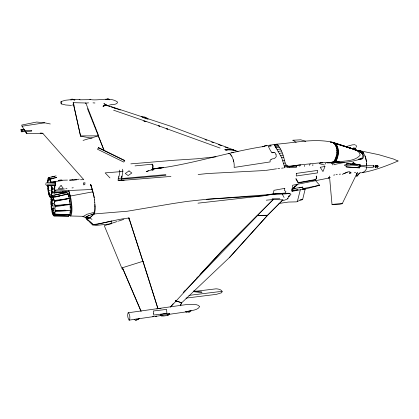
<?xml version="1.0" encoding="UTF-8"?>
<svg xmlns="http://www.w3.org/2000/svg" width="419" height="419" viewBox="0 0 419 419"><rect width="100%" height="100%" fill="white"/><g stroke="black" fill="none" stroke-linecap="round" stroke-linejoin="round"><path stroke-width="0.63" d="M284.506 167.092L300.57 164.835L320.142 162.813L331.261 162.342L333.885 161.477C336.378 157.623 337.347 152.804 336.488 148.289A10.658 6.872 -82.6 0 0 333.964 143.345L332.686 142.444C340.348 145.938 338.259 157.518 333.576 162.797L327.181 162.808M331.549 163.656L331.565 162.446M52.15 187.45L51.904 189.32L52.894 189.865L52.878 188.859L53.606 188.435M312.825 165.73L312.857 164.567M352.987 162.776L354.155 163.976L354.956 163.976L353.783 162.776L352.987 162.776L352.971 163.279L354.139 164.484L354.097 163.839L354.993 163.834L355.694 164.379L354.097 163.839M353.008 164.368L353.044 163.138M353.626 164.725L353.662 163.494M353.783 162.776L353.767 163.274L354.547 164.08M51.401 200.727L51.396 198.648L51.254 202.267L51.401 200.727L53.297 200.481M121.761 176.305L121.295 180.029L118.074 180.526L118.43 176.603M51.972 193.526L52.019 192.253L53.281 192.169M55.156 211.962L55.208 210.731M376.047 166.752L375.969 165.861M378.017 166.668L377.807 165.725L377.362 166.107M366.536 163.232L366.641 165.971M47.75 182.302L48.096 179.411L48.536 178.494L49.086 178.468A9.527 1.786 85 0 1 50.568 182.165M336.216 161.163L338.206 154.894L338.091 148.975A10.988 7.055 -83.2 0 0 334.069 142.806L332.199 142.214L330.628 142.271M356.606 176.022L356.632 175.551L357.842 175.425L357.821 175.896L356.606 176.022L356.632 175.551M366.735 166.987C366.882 170.041 364.121 172.335 361.335 172.848M23.794 129.251L21.002 129.429L21.359 131.812L31.676 131.147L31.739 130.33L21.411 130.995L21.359 131.812M128.905 219.305L129.021 218.027C116.833 219.147 105.069 223.327 92.987 224.553L86.508 218.666L85.612 217.351L89.038 215.434M47.923 181.652L48.023 180.599M121.746 178.347L122.893 171.083L122.458 169.203M70.146 212.91L70.292 211.438M170.936 176.425L121.374 180.448L121.814 176.043M51.542 194.39L51.678 190.771M54.109 182.05L54.994 181.506L55.722 182.684L55.041 185.345L54.297 193.117L53.957 192.599L54.229 192.834L54.585 191.923L54.407 185.193M58.21 192.499L54.465 193.049L54.92 191.179L54.601 190.006M103.1 106.175L106.311 105.028L170.465 126.145L233.608 149.902L233.572 150.243L231.744 149.562M152.815 168.265L152.893 165.882L152.38 164.63M360.094 166.27L360.214 165.212L359.842 164.473L346.801 163.724L346.56 164.541L344.518 164.976L344.523 165.536L345.418 165.641L346.487 166.401L346.55 166.951L359.382 167.684L359.848 164.437L346.571 163.729L346.413 164.85M64.872 193.101L65.018 191.865M65.594 192.96L65.741 191.729M66.731 192.85L66.878 191.619M298.113 189.66L291.896 190.975L292.619 185.245L328.805 178.049M91.07 214.758L94.511 213.601L94.809 212.176L87.037 214.24L83.014 216.613L85.623 217.571L89.902 217.849L91.991 219.441M346.262 165.908L346.115 166.909L359.261 167.919L360.031 166.804L359.476 166.511M87.828 220.211L86.492 218.66L92.882 225.024L96.181 225.38L111.119 223.856L111.758 220.949L96.291 224.49L92.955 224.526L86.471 218.587L89.902 217.849L94.49 213.538L87.398 216.225L85.649 217.424M51.972 196.548L53.25 196.302L51.972 196.548L51.458 198.459L51.972 196.548L51.794 196.92L53.056 196.595M92.955 224.526L92.882 225.024L89.676 221.703M54.978 213.203L54.381 215.073L69.606 214.827L69.266 215.413M53.04 197.234L52.605 201.298L53.354 209.84A9.752 1.865 84.7 0 0 54.517 214.088L53.25 214.078L52.401 211.825L53.574 214.69L53.25 214.078M287.785 198.229L287.811 198.946L288.544 196.207L289.267 195.835L288.885 196.857M118.855 177.111L119.918 171.701L119.551 170.098M356.768 173.571L356.27 175.959L360.434 172.649M356.501 175.959L357.124 172.974M54.323 186.963L54.617 185.69M55.057 183.784L55.491 181.877M278.986 203.445L288.445 202.052L296.437 201.864L300.444 200.104L302.607 199.654L305.283 188.65M297.375 201.429L300.36 189.718M51.993 186.89L51.904 189.32M48.4 178.85L48.08 180.406L48.578 178.494M190.855 311.149L191.038 310.521M52.757 196.417L50.914 196.49L51.343 195.464M52.899 196.076L52.129 196.579L52.899 196.076L52.998 196.878L52.684 196.485L51.453 196.427L51.652 195.757M54.177 187.597L54.952 185.14M55.334 183.91L55.722 182.684M354.238 164.604L354.374 164.185M59.498 215.157L54.941 215.041L55.151 214.387L57.073 214.324M334.462 161.608L334.058 162.787L333.734 162.745L334.016 164.756C342.548 162.174 351.546 162.153 359.958 159.131C362.44 158.623 363.792 155.748 362.409 153.595L361.293 152.689L357.177 150.824M373.455 166.139L373.853 165.835M376.053 166.71L375.717 167.291M376.938 166.16L377.158 165.798M377.137 166.154L377.393 165.673L377.723 165.955L377.781 166.673L377.336 167.055M377.451 166.154L377.823 165.835L378.011 166.312M377.996 166.626L377.571 167.055M180.442 305.456L181.542 302.785L175.493 300.811L177.839 301.701M180.395 305.823L181.542 302.785M303.105 188.67L302.717 189.702L319.666 185.25L315.324 180.29M316.198 176.284L316.481 178.641L315.172 179.913L298.171 182.972L298.312 182.616L296.018 178.573M106.201 105.305L106.311 105.028M103.818 103.32L106.279 105.012L106.169 105.289L104.2 103.938M363.006 152.6L362.608 154.129L363.006 152.6L363.472 152.762L363.823 154.019L363.603 152.966L363.142 152.799M72.408 104.965L74.273 105.054M349.944 173.199L350.174 172.12L349.792 171.785L348.289 171.795L342.255 174.372M183.171 292.734L257.695 215.335L267.532 215.335L229.413 257.58M266.295 200.188L273.251 199.538L282.945 199.853L267.427 215.486M329.47 176.08L332 204.388L339.882 204.095L342.244 203.692L357.533 172.261M46.158 182.836L45.755 184.533L47.059 185.743L55.208 185.402L55.528 184.915L47.232 185.261M333.734 162.745L344.125 162.352L334.053 162.782C338.762 157.507 340.17 147.079 333.697 142.654M49.248 178.326L49.463 177.928L49.17 177.855L48.719 178.478L49.248 178.326L49.552 178.683L49.463 177.928M109.275 99.848L109.123 99.162M319.561 163.813L320.142 162.823L322.703 162.818M79.186 99.806L79.437 99.387L80.003 99.801L90.734 99.664L90.452 99.251L89.886 99.67M79.998 99.612L70.973 99.664L65.301 100.272L61.085 101.55L60.949 102.849M61.006 103.294L61.294 103.922L61.085 101.55M338.405 162.687L339.013 161.729C346.094 160.765 355.254 161.158 360.214 155.077C359.575 150.924 355.024 149.442 351.531 148.378M299.674 166.223L300.57 164.845L290.409 166.17L284.381 165.987L286.098 164.95M309.29 165.327L310.228 163.881M354.867 148.682L356.48 150.536L354.076 149.525L354.867 148.331L356.48 150.536L356.93 150.505L354.568 148.284M65.767 193.159L66.129 192.646L66.988 192.656L67.925 194.097L52.956 197.129L52.129 195.731L52.731 195.312L66.542 192.462L53.789 195.406M98.444 135.243L85.811 102.99L73.178 102.676L80.558 136.196L92.101 138.26M50.542 181.291L50.249 180.254L50.505 179.913M168.145 315.146L169.334 313.344L169.559 313.742L168.145 315.146C165.578 315.779 162.729 316.575 160.178 315.497L160.409 314.8L163.572 313.889L169.334 313.344M170.381 307.158L173.131 303.744M354.076 149.525L355.244 148.158L353.311 147.902M289.608 167.108L290.409 166.17M295.049 186.02L292.116 189.419L295.243 188.749M267.532 215.335L229.811 257.156L181.49 302.979L181.673 302.738L175.556 300.711M168.312 314.543L164.222 314.952L162.001 315.565L161.849 316.02M170.873 306.682L221.724 251.17L273.251 199.538L221.724 251.17L199.942 274.56M183.936 291.744L184.826 290.791M196.83 277.902L197.716 276.949M297.129 184.35L292.116 189.419L297.841 184.37M282.945 199.853L267.537 215.261L257.345 215.356M336.206 146.299L336.703 145.822L336.572 145.126L335.661 144.22M86.508 218.666L89.902 217.849L94.49 213.538M336.216 161.153L335.221 161.352L334.661 161.016L335.237 160.116L335.818 160.409L336.845 159.477L335.755 159.147L336.216 158.11L337.295 158.398M332.005 142.664L332.325 142.381L333.728 142.816L333.367 143.078M373.554 165.851L373.884 165.762L374.104 166.327L373.989 166.982L373.648 166.998M375.366 165.688L376.021 165.615L376.288 166.296L376.147 167.081L375.571 167.129M375.455 165.772L376.058 165.495L376.341 166.783L375.979 167.38L375.314 166.945M375.618 165.72L375.984 165.929M376.927 165.819L377.629 166.029L377.461 166.987M377.257 166.982L377.304 165.845M377.372 166.966L377.032 167.055M289.058 196.296L290.838 194.557L290.844 194.07L289.168 193.248L278.651 193.384L264.447 194.961L206.237 199.339L187.23 201.398L173.157 203.514L127.496 211.207L94.333 213.941A14.298 3.352 84.6 0 0 94.977 206.719M271.083 159.44L270.066 160.309L270.145 161.923L234.148 167.432C234.525 163.677 233.587 159.854 231.922 156.497M358.235 174.304L360.204 172.654M336.593 147.174L337.473 146.896M362.278 172.665C374.644 170.439 386.475 165.919 398.008 161.027L393.598 159.063L378.834 154.705L359.104 150.568A11.056 6.06 84.3 0 0 358.187 150.809M52.511 195.699L51.647 196.013L51.244 196.71L51.809 196.333M49.091 177.604L48.253 177.939L47.866 178.662L48.421 178.305M58.398 215.387L54.313 215.544L53.412 214.622L54.004 215.403M51.715 197.333L51.149 197.663L50.799 200.088L51.354 199.842M83.533 216.319L83.014 216.613L84.13 216.246M287.56 198.92L284.669 200.125L281.982 200.638M48.337 179.301L47.609 180.238L47.447 182.05L47.991 181.82M151.945 164.416L152.364 164.18L152.757 164.688L153.024 165.798L152.605 169.475L146.163 171.701L148.551 170.627M334.582 143.911L334.991 143.68L333.959 143.361M337.154 149.148L338.091 148.97M152.17 169.255L152.521 169.061M356.386 175.687L357.842 175.425M190.388 311.636L188.807 312.003M362.262 172.665L363.163 172.214M71.392 99.188L72.786 99.141M271.077 159.45L272.219 158.874L274.178 158.644L275.236 157.811L276.262 156.591L275.985 154.302M347.278 172.083L343.779 173.707M189.833 311.846L188.639 312.202M359.518 159.272L361.34 158.66L358.983 159.419M139.689 318.471L137.296 319.367L139.689 318.471L137.552 319.482M137.463 318.744L134.101 319.451L134.389 319.44M355.59 145.388L356.244 145.566L356.485 146.304L356.003 147.42M337.316 150.217L338.28 150.096M105.656 99.586L107.421 99.02L106.264 99.423M304.77 188.859L302.717 189.702L303.089 188.608L319.666 185.25M263.719 146.383L264.892 145.901L276.812 144.173C294.793 142.764 313.292 138.474 331.277 141.983L355.542 149.855L332.964 142.371M70.602 99.989L73.037 99.654L74.907 99.932L73.372 99.34M51.411 201.178L50.856 201.377L50.814 202.508L50.914 204.964L51.474 204.891M345.575 146.781L352.348 144.848L355.134 144.712M103.079 106.122L106.279 105.012M282.736 160.886L284.417 160.304M136.976 319.933L135.258 320.252M262.514 146.854L264.761 146.111L261.43 146.859C224.846 152.788 189.571 164.992 152.647 169.056M330.12 177.394L328.276 178.002L330.02 177.703M337.4 151.327L338.384 151.264M117.142 221.536L104.3 225.705L122.212 269.05L122.814 269.239M118.368 221.138L123.872 219.352M141.062 311.128L122.427 267.741L143.078 261.252L157.932 308.74M83.067 140.396L98.308 135.866L104.012 150.369M103.168 106.19L104.383 105.834M53.758 199.025L51.286 199.701L52.715 199.261M188.157 311.898L185.874 311.83L190.388 310.647M48.274 187.906L48.384 188.885L48.101 185.926M275.733 144.613L274.105 144.529L281.704 157.717L283.506 163.436L285.156 162.981L286.104 164.934L287.848 166.029M266.196 170.344L276.519 168.81M53.836 203.445L51.296 204.079L51.752 207.049L51.464 204.022L52.715 203.713M188.121 311.589C191.624 310.175 197.805 310.4 199.685 306.499C196.789 303.23 190.834 304.781 187.015 304.493L128.073 312.789C127.313 315.135 127.695 318.1 129.104 320.132L134.253 319.388M349.43 173.283L351.274 172.838M47.934 185.973L49.18 185.68M333.613 175.147L334.797 174.88M156.737 308.976L158.01 308.688L129.021 218.027M51.595 177.054L54.716 176.362M291.896 190.975L297.438 189.77M337.4 152.464L338.405 152.464M69.863 215.785L70.643 215.911L70.989 215.539A11.549 2.404 84.7 0 0 71.885 206.358L71 199.083L68.768 190.792M298.998 187.942L302.754 187.136L302.974 189.273L292.132 191.31L292.053 188.849L302.748 187.089M187.015 311.862L185.874 311.83L187.136 311.558M136.971 319.859L135.667 320.064M122.893 171.083L119.918 171.701L105.169 172.895L109.935 177.902M56.665 177.551L49.777 179.196L50.5 182.129L62.185 180.61M54.905 197.087L57.403 196.584M58.65 196.328L59.901 196.076M360.193 159.168L362.535 158.701L363.257 157.905C364.546 153.27 358.915 150.384 355.061 150.107M56.073 175.875L48.714 177.604L49.505 178.892L56.507 177.394M54.334 208.437L51.809 208.898L52.537 211.637L51.605 207.447L51.809 208.898L53.25 208.793M53.391 178.473L50.191 179.091L49.877 178.546L49.646 178.939L50.249 180.254M273.005 194.044L264.127 195.71L197.988 203.168M298.312 182.616L315.313 179.562L316.623 178.29L316.34 175.933M51.773 197.223L53.674 196.888M67.37 198.779L54.674 201L54.381 199.769L54.103 200.067L54.632 202.597M50.296 190.362L48.436 190.676L49.143 193.332L48.709 191.263M51.794 182.49L54.899 181.972M129.104 320.132L129.481 320.069C130.251 317.722 129.869 314.742 128.444 312.71M360.597 159.026L362.535 158.701L358.156 159.199M271.952 152.767L274.843 152.526L275.98 154.312M274.115 152.422L271.947 152.778L270.454 150.583L268.307 146.372L271.13 146.053L270.81 145.273L269.784 145.252M109.511 105.064C111.622 104.048 117.189 105.237 117.645 102.126C110.239 96.433 98.821 101.126 90.315 99.554M44.676 122.819L36.642 122.034L21.715 125.072L22.018 126.224L44.676 122.819L50.29 123.972M79.249 179.159L69.706 180.579L69.57 179.992L72.738 179.542M51.904 186.733L51.218 186.832L51.113 185.476M61.954 191.949L63.206 191.766M152.966 169.103L154.26 168.92M156.198 168.637L157.492 168.448M158.785 168.265L162.661 167.7M138.757 318.739L153.558 316.596M155.491 316.319L156.774 316.13M168.359 314.454L187.021 311.757M72.005 187.942L73.278 187.759M280.426 155.517L283.165 155.135M152.516 168.967L162.886 167.542M152.872 168.936L163.148 167.537L152.898 168.81M279.295 153.375L282.223 152.977M274.366 144.817L277.273 144.435C281.94 149.436 283.532 156.502 285.161 162.965M64.479 188.953L54.517 190.263L55.8 190.257M65.72 188.791L66.967 188.629M55.444 207.007L55.366 205.97L70.135 204.063M277.132 149.489L280.442 149.064M278.001 151.359L281.411 150.924M336.033 174.665L337.311 174.503M339.228 174.262L340.511 174.1M349.462 172.963L350.745 172.801M332 204.388L342.244 203.692M278.007 145.063L274.618 145.482L275.398 146.472L278.698 146.063M107.641 98.753L108.568 98.821M276.042 147.881L279.635 147.436M185.989 298.119L216.335 294.368L221.504 292.802L222.29 291.498C221.017 289.398 218.32 288.953 216.063 288.827L194.751 291.388M277.787 168.658L279.683 168.428M281.584 168.192L283.48 167.961M188.885 295.4L218.833 291.713L221.965 291.718M61.551 179.945L58.341 180.332L67.469 180.091M161.022 315.57L152.636 316.759M54.606 212.726L52.7 212.91L52.93 213.198L54.182 213.051M152.364 164.18L135.018 165.898M296.149 142.392L292.881 140.245L300.769 139.799L305.744 141.318M52.726 203.885L51.296 204.079L51.238 202.634L51.39 203.561M215.953 156.795L197.208 158.77L173.974 160.268L130.838 163.86M48.117 186.795L47.567 186.853L47.488 185.627M198.161 174.503L207.845 173.513L265.672 170.475M159.21 308.573L161.006 308.389M55.114 192.688L56.974 192.51M85.282 103.163L88.529 102.854M121.662 178.541L165.893 174.618M300.02 199.884L302.607 199.654M121.573 179.185L165.919 175.367M52.097 188.052L51.401 188.11L51.464 191.713L53.459 191.797M54.161 192.965L51.516 193.002L51.17 195.432L51.851 195.636M56.104 192.803L65.17 192.059M264.887 145.912L266.856 145.754M118.409 178.384L121.589 178.127M346.686 165.269C350.755 164.897 354.919 165.102 358.9 166.06L359.261 167.919L359.842 164.473C356.82 165.547 353.516 164.065 350.373 164.274M51.17 194.39L49.295 194.536L49.007 193.499L50.144 196.228L49.83 195.663M51.579 205.546L52.846 205.451M65.207 210.139L55.544 210.883L55.533 209.935M354.458 172.492L355.684 172.398M336.928 148.546L337.442 148.509L336.488 148.3M24.653 129.586L21.233 129.801L21.002 129.429M21.128 131.44L22.034 131.383L22.27 131.755L21.914 129.371M167.165 314.999L168.15 314.936M54.784 192.431L68.863 191.562M206.237 199.339L264.127 195.71C272.261 193.756 280.562 194.557 288.77 193.568L289.691 193.924M107.322 99.392L109.448 99.544M52.003 209.034L53.276 208.961M54.92 191.179L92.274 189.461L90.755 184.659M51.668 206.221L51.097 206.248L51.359 208.887L51.558 210.06L52.139 210.165M47.221 184.103L55.654 183.752L55.193 182.129L46.771 182.469M54.643 215.382L58.461 215.246M52.255 210.417L53.538 210.38M72.686 179.955L76.593 179.851M80.506 179.746L83.769 179.662L42.722 133.31L40.161 133.048M272.188 198.795L279.803 198.753M52.93 213.198L54.863 213.161M281.668 157.696L283.815 157.659M141.402 116.781L144.723 116.995L147.949 118.572M22.018 126.224L26.895 133.609L43.01 133.41L41.785 133.09M185.874 311.83L188.152 311.804M58.272 215.005L53.732 215.047L54.585 215.376M54.947 215.539L58.744 215.518M73.178 102.676L80.553 135.913L98.685 135.85M326.857 162.782L333.576 162.797L332.686 162.038L334.598 161.556L333.885 161.488M51.558 196.537L50.285 196.537L49.981 196.155L50.851 196.993M330.282 141.978L332.325 142.381M344.318 173.628L344.785 173.634M122.196 180.228L124.087 180.254M336.504 161.435L339.013 161.729L336.211 161.153M337.206 161.708L339.023 161.739M359.68 165.531L373.696 165.793M70.266 215.989L83.627 216.319M224.977 149.63L233.608 149.902M224.794 149.714L233.781 150.002L238.107 151.51M71.476 105.399L65.72 104.996L61.294 103.922M359.057 166.799C360.649 164.971 373.523 169.81 373.978 166.034M59.954 192.122L60.697 192.148M228.282 153.412L229.743 153.778L231.225 155.334M73.707 99.879L74.907 99.932M106.976 99.324L107.311 99.34M58.451 214.895L54.632 214.711L54.941 215.041M118.593 180.023L121.568 180.222M93.028 102.854L94.945 102.995M292.881 140.245L294.054 140.36M334.985 159.571L335.739 159.649M335.855 157.429L336.651 157.518L336.106 157.198M193.552 290.943L201.696 291.912M193.227 291.624L202 292.661M336.462 155.135L337.295 155.245M348.173 164.028L347.058 163.876L347.461 163.944M336.771 152.788L337.651 152.93M55.146 215.099L55.727 215.198M349.195 147.823L347.419 147.493L351.531 148.384L337.248 144.22M336.782 150.479L337.698 150.651M48.761 191.928L48.19 191.818L47.745 188.1M335.818 160.409L336.41 160.529M359.104 150.568L361.613 151.421L363.729 153.736M332.199 142.214L334.069 142.806M52.417 211.139L51.82 211.008L52.291 213.261L52.553 214.057L53.176 214.292M49.028 192.86L48.442 192.724L48.903 194.898L49.154 195.652L49.761 195.893M337.672 157.261L336.604 157.031L336.918 155.91L337.976 156.088M86.026 216.885L89.902 217.849M335.902 146.341L336.886 146.587M319.88 163.782L324.636 165.076M335.048 144.675L336.059 144.958M338.201 154.883L337.159 154.768L337.321 153.616L338.348 153.673M341.537 145.503L353.264 148.965L331.419 142.177M331.822 142.319L354.526 149.4L332.586 142.355M159.623 126.114L113.607 110.197M106.819 105.515L109.898 106.541M111.129 106.95L120.368 110.029M142.539 117.425L148.08 119.274M225.37 150.107L227.203 150.725M231.471 152.16L233.299 152.778M397.956 160.765L397.987 161.027M144.204 121.107L146.048 121.74M233.744 150.342L235.598 150.987M143.696 120.991L145.54 121.646M114.649 108.139L115.843 108.573M220.085 148.064L158.408 125.737L159.545 126.161M51.762 196.626L51.076 196.38L50.416 196.977L51.076 197.244M166.322 128.471L167.542 128.921M166.306 128.816L167.527 129.262M204.954 139.59L206.782 140.265M211.653 142.083L213.481 142.759M218.351 144.576L221.394 145.707M225.045 147.069L228.093 148.2M53.464 214.654L52.836 214.413L53.396 215.685L54.318 216.173L68.637 216.136L69.753 214.727A11.591 2.394 84.7 0 0 70.292 210.474L70.104 204.514L69.235 198.496L54.261 201.471L54.732 205.368L70.099 204.509L54.92 206.682L54.978 210.338L70.292 210.458L55.03 211.653L54.659 214.067L69.748 214.711L55.261 215.266L54.564 215.015L53.873 215.549L68.637 216.115L68.187 215.885M94.118 211.909L94.809 212.176M50.039 196.218L49.421 195.972L49.961 197.166L50.861 197.621M337.463 147.755L337.819 147.902M334.399 143.062L334.76 143.204M335.053 143.586L335.41 143.733M336.703 145.822L337.059 145.969M360.131 150.625L362.362 152.081M160.409 314.8L162.001 315.565M98.418 147.525L124.663 160.44M151.458 169.815L153.04 170.596M69.297 215.298L70.041 215.418A11.056 2.299 84.7 0 0 71.293 208.002L70.911 202.712A11.502 2.388 84.7 0 0 68.088 193.185L67.349 193.149A11.051 2.289 84.7 0 0 67.024 193.547M276.812 144.162L277.273 144.424M353.709 163.138L354.327 163.494M51.479 194.578L51.799 194.835M67.14 193.159L67.585 193.552M51.149 196.108L51.453 196.427M51.113 196.794L50.285 196.537L50.552 196.888M230.497 154.407L231.917 156.507M134.379 319.32L134.792 319.844M85.607 217.508L86.445 218.781M357.601 175.556L357.821 175.896M375.571 166.914L375.743 167.186M375.408 166.877L375.733 167.307M122.427 267.741L140.994 311.249M25.58 131.912L26.669 133.776L26.282 132.315M298.171 182.972L295.882 178.929M363.708 153.736C366.421 157.277 366.52 161.771 366.656 165.971M53.653 197.339L53.328 196.752L53.093 197.155L53.407 197.721M282.233 194.076L284.098 197.475M275.398 146.472L276.074 147.902M87.456 108.594L104.294 150.824M364.98 155.962L366.499 161.545M283.506 163.436L284.747 167.81M92.175 190.001L92.809 191.829A14.922 3.493 84.6 0 1 94.196 197.737M92.023 189.419L92.809 191.829L70.272 196.055L68.847 191.095M68.47 195.484L68.905 196.81M128.764 217.76L143.02 261.624M92.285 190.174L92.809 191.829L92.227 189.346M90.624 184.292L92.259 189.508M90.755 184.81L91.494 187.303M92.044 189.173L92.782 191.666A14.922 3.488 84.6 0 1 94.165 197.574L94.526 200.004M26.533 132.252L26.895 133.609M233.268 159.801L233.718 161.498M50.888 181.411L51.17 182.595M52.49 190.65L52.653 191.394M69.633 200.214L69.942 202.126M52.878 188.859L53.03 189.865M21.233 129.801L21.411 130.995M55.245 204.943L55.366 205.97M54.873 204.545L55.119 207.017M51.726 186.424L51.919 188.44M51.417 186.523L51.699 190.394M94.495 199.837L94.773 202.319M51.244 186.209C51.406 189.713 52.207 193.578 50.699 196.872L50.144 196.836A9.537 1.791 85 0 1 48.431 191.834L47.771 186.214M332.367 162.258L332.566 164.955M325.615 163.169L325.678 164.096M94.741 202.157L95.003 206.876A14.304 3.342 84.6 0 1 94.364 214.099M70.303 206.075L70.397 208.039M94.904 204.467L94.972 206.714M80.553 135.913L80.558 136.196M304.681 165.306L304.697 166.474M296.296 173.414L296.28 175.975L317.649 172.911L317.691 170.407L296.296 173.414M153.757 313.747L153.679 315.036L166.888 313.412L166.579 309.395L153.375 310.987L153.757 313.747M83.742 182.941L83.538 184.847L84.795 184.669L84.999 182.763L83.742 182.941M359.497 166.333L359.261 167.919L359.842 164.473L359.497 166.333M284.794 188.346L284.454 190.514L285.889 191.509L285.517 193.018L273.052 194.076L273.984 190.31L284.794 188.346M324.945 166.505L322.96 171.586L320.195 167.244L324.945 166.505M98.533 147.865L97.465 149.216L123.746 162.074L124.789 160.776L98.533 147.865M61.054 185.46L58.32 188.524L63.217 188.32L61.054 185.46M129.01 170.91L125.307 173.497L128.13 175.561L131.833 173.01L129.01 170.91M53.878 197.087L53.234 197.464L53.988 200.518L69.229 198.501A12.141 2.504 84.7 0 0 67.925 194.086L53.878 197.087M296.422 166.217L286.837 167.438L296.516 167.301L296.422 166.217M48.625 190.818L48.237 189.262L48.625 190.818M362.545 153.689L361.759 152.966L362.576 153.747"/></g></svg>
